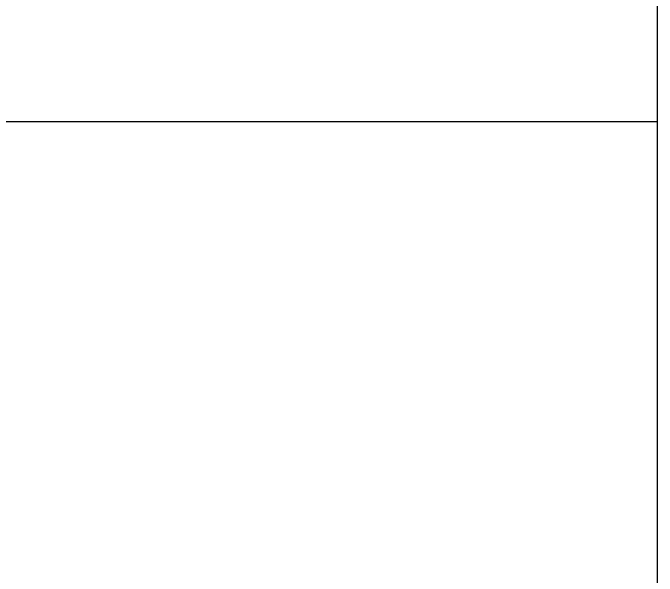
# Model space of a CAD drawing. Header units: inches. Extents: x -12418 to 183584, y -29325 to 19878.
# Drawn here: x 13976.6 to 14097.9, y -7885.6 to -7779.6 of the extents above; entities that cross this region are included whole.
import ezdxf

# ---------------------------------------------------------------- set-up
doc = ezdxf.new("R2010")
doc.units = ezdxf.units.IN
doc.header["$LTSCALE"] = 25
doc.header["$MEASUREMENT"] = 0
doc.linetypes.add('DASHDOT', pattern=[25.4, 12.7, -6.35, 0, -6.35])
doc.layers.add('00-Ground Floor$0$False Ceiling', color=251, linetype='Continuous')
doc.layers.add('00-Ground Floor$0$Walls', color=251, linetype='Continuous', lineweight=5)
doc.layers.add('E-LITE-CLNG-CNDT', color=6, linetype='DASHDOT', lineweight=35)

# ---------------------------------------------------------------- blocks, each defined once
blk = doc.blocks.new('00-Ground Floor$0$A$Ce9e1c4c3')
at = {"layer": '00-Ground Floor$0$False Ceiling', "color": 254}
blk.add_line((-85902.07, -4747.43, 0), (-85902.07, -8477.43, 0), dxfattribs=at)
at = {"layer": '00-Ground Floor$0$False Ceiling', "color": 254, "linetype": 'Continuous'}
blk.add_line((-89502.07, -7800), (-85902.07, -7800), dxfattribs=at)
blk = doc.blocks.new('00-Ground Floor')
at = {"layer": '00-Ground Floor$0$Walls'}
blk.add_line((14097.93, -8477.43, 0), (14097.93, -4747.43, 0), dxfattribs=at)
at = {"layer": '00-Ground Floor$0$False Ceiling', "color": 254}
blk.add_blockref('00-Ground Floor$0$A$Ce9e1c4c3', (100000, 0), dxfattribs=at)

msp = doc.modelspace()

# ---------------------------------------------------------------- block references
at = {"layer": 'E-LITE-CLNG-CNDT', "color": 1}
msp.add_blockref('00-Ground Floor', (0, 0), dxfattribs=at)

doc.saveas('drawing.dxf')
